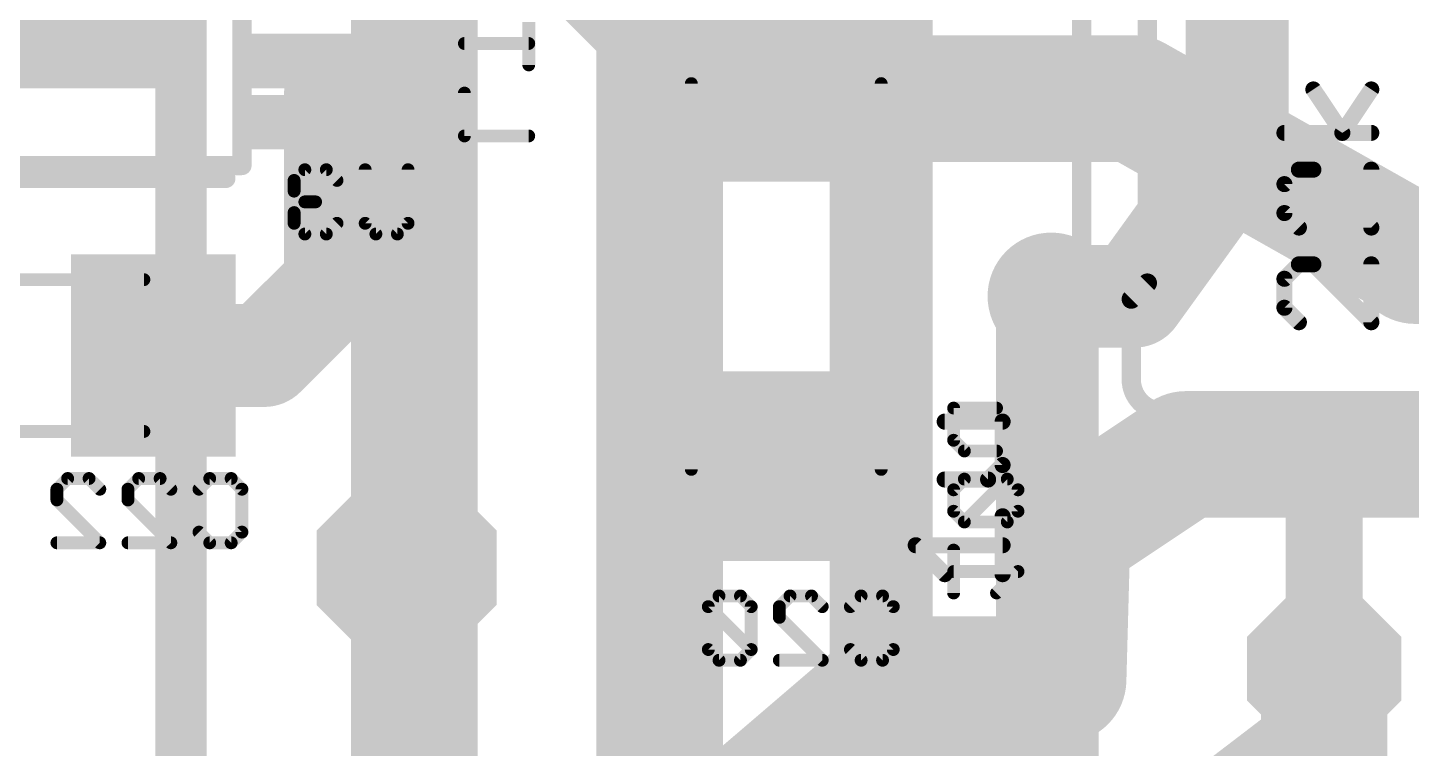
# Model space of a CAD drawing. Header units: inches. Extents: x -5 to 142, y -3 to 122.
# Drawn here: x 37.01 to 47.94, y 46.77 to 52.47 of the extents above; entities that cross this region are included whole.
import ezdxf

# ---------------------------------------------------------------- set-up
doc = ezdxf.new("R2010")
doc.units = ezdxf.units.IN
doc.header["$MEASUREMENT"] = 0
for name, color, linetype in [('1', 22, 'Continuous'), ('15', 22, 'Continuous'), ('16', 175, 'Continuous'), ('17', 82, 'Continuous'), ('18', 82, 'Continuous'), ('2', 175, 'Continuous'), ('21', 253, 'Continuous'), ('22', 253, 'Continuous'), ('26', 253, 'Continuous'), ('27', 253, 'Continuous'), ('28', 253, 'Continuous'), ('51', 253, 'Continuous'), ('52', 253, 'Continuous')]:
    doc.layers.add(name, color=color, linetype=linetype)

# ---------------------------------------------------------------- blocks, each defined once
blk = doc.blocks.new('OCTAGONP')
at = {"const_width": 0.5}
blk.add_lwpolyline([(-0.25, -0.1036), (-0.25, 0.1036), (-0.1036, 0.25), (0.1036, 0.25), (0.25, 0.1036), (0.25, -0.1036), (0.1036, -0.25), (-0.1036, -0.25), (-0.25, -0.1036), (-0.25, 0.1036)], dxfattribs=at)
blk = doc.blocks.new('ROUNDP')
at = {"const_width": 0.5}
blk.add_lwpolyline([(0, -0.25, 1), (0, 0.25, 1), (0, -0.25)], format="xyb", dxfattribs=at)
blk = doc.blocks.new('RECT')
blk.add_solid([(-0.5, -0.5), (0.5, -0.5), (-0.5, 0.5), (0.5, 0.5)])
blk = doc.blocks.new('ROUNDV')
at = {"const_width": 0.5}
blk.add_lwpolyline([(0, -0.25, 1), (0, 0.25, 1), (0, -0.25)], format="xyb", dxfattribs=at)

msp = doc.modelspace()

# ---------------------------------------------------------------- linework, layer by layer
at = {"layer": '1', "const_width": 1}
for points in [[(40.0625, 61.5625), (40.0625, 48.2595)], [(40.0625, 48.2595), (40, 48.197)], [(40.0625, 48.2595), (40.0625, 45.4375)]]:
    msp.add_lwpolyline(points, dxfattribs=at)
at = {"layer": '1', "const_width": 0.5}
for points in [[(40.3125, 48.2595, 1), (39.8125, 48.2595)], [(40.2393, 48.0827, 1), (39.8857, 48.4363)], [(39.8232, 48.3738, 1), (40.1768, 48.0202)], [(39.8125, 48.2595, 1), (40.3125, 48.2595)]]:
    msp.add_lwpolyline(points, format="xyb", dxfattribs=at)
at = {"layer": '15', "const_width": 0.8128}
for points in [[(45.0625, 50.3125), (45.0938, 50.3438)], [(45.0625, 40.1562), (45.0625, 50.3125)]]:
    msp.add_lwpolyline(points, dxfattribs=at)
at = {"layer": '15', "const_width": 0.4064}
for points in [[(45.2374, 50.2001, 1), (44.9501, 50.4874)], [(45.2657, 50.3125, 1), (44.8593, 50.3125)], [(44.9188, 50.4562, 1), (45.2062, 50.1688)]]:
    msp.add_lwpolyline(points, format="xyb", dxfattribs=at)
at = {"layer": '16'}
for points, const_width in [([(46, 54.5), (49.8066, 52.3185)], 1.27), ([(41.3125, 52.6875), (42, 52)], 0.3048), ([(43, 52), (43.0938, 51.9062)], 1.27), ([(43.0938, 51.9062), (45.75, 51.9062)], 1), ([(45.75, 51.9062), (47.9062, 50.6875)], 1), ([(39.4375, 50.4375), (39.4375, 51.9284)], 0.8128), ([(39.4375, 51.9284), (39.4678, 51.7087)], 0.8128), ([(39.4678, 52.2091), (39.4678, 51.7087)], 0.254), ([(42, 52), (43, 52)], 0.3048), ([(47.9062, 50.6875), (47.9688, 50.625)], 1), ([(47.9688, 50.625), (56.3125, 50.625)], 1), ([(38.875, 49.875), (39.4375, 50.4375)], 0.8128), ([(38, 49.875), (38.875, 49.875)], 0.8128), ([(46.1562, 49.0938), (45.2188, 48.4688)], 1), ([(55.3125, 49.0938), (46.1562, 49.0938)], 1), ([(45.2188, 48.4688), (45.1875, 47.3125)], 1), ([(47.25, 47.4), (47.25, 46.75)], 1), ([(43.875, 47.3125), (42.125, 45.8125)], 1), ([(45.1875, 47.3125), (43.875, 47.3125)], 1), ([(47.25, 46.75), (46.1875, 45.9375)], 1)]:
    msp.add_lwpolyline(points, dxfattribs=dict(at, const_width=const_width))
for points, const_width in [([(43.2245, 52.2245, 1), (42.7755, 51.7755)], 0.635), ([(42.8692, 51.6817, 1), (43.3183, 52.1308)], 0.635), ([(43.0938, 52.1562, 1), (43.0938, 51.6562)], 0.5), ([(45.873, 52.1239, 1), (45.627, 51.6886)], 0.5), ([(45.75, 51.6562, 1), (45.75, 52.1562)], 0.5), ([(39.6407, 51.9284, 1), (39.2343, 51.9284)], 0.4064), ([(39.6388, 51.9561, 1), (39.2362, 51.9007)], 0.4064), ([(39.5312, 52.2091, 1), (39.4043, 52.2091)], 0.127), ([(42, 52.0762, 1), (42, 51.9238)], 0.1524), ([(43, 51.9238, 1), (43, 52.0762)], 0.1524), ([(41.9461, 51.9461, 1), (42.0539, 52.0539)], 0.1524), ([(39.2664, 51.681, 1), (39.6691, 51.7364)], 0.4064), ([(39.4043, 51.7087, 1), (39.5312, 51.7087)], 0.127), ([(48.083, 50.8643, 1), (47.7295, 50.5107)], 0.5), ([(47.9688, 50.875, 1), (47.9688, 50.375)], 0.5), ([(47.7832, 50.4699, 1), (48.0293, 50.9051)], 0.5), ([(47.792, 50.4482, 1), (48.1455, 50.8018)], 0.5), ([(39.5812, 50.2938, 1), (39.2938, 50.5812)], 0.4064), ([(39.2343, 50.4375, 1), (39.6407, 50.4375)], 0.4064), ([(38, 50.0782, 1), (38, 49.6718)], 0.4064), ([(38.7313, 50.0187, 1), (39.0187, 49.7313)], 0.4064), ([(38.875, 49.6718, 1), (38.875, 50.0782)], 0.4064), ([(46.1562, 49.3438, 1), (46.1562, 48.8438)], 0.5), ([(46.2949, 48.8857, 1), (46.0176, 49.3018)], 0.5), ([(45.0801, 48.6768, 1), (45.3574, 48.2607)], 0.5), ([(45.4687, 48.462, 1), (44.9688, 48.4755)], 0.5), ([(47.5, 47.4, 1), (47, 47.4)], 0.5), ([(43.875, 47.5625, 1), (43.875, 47.0625)], 0.5), ([(44.0377, 47.1227, 1), (43.7123, 47.5023)], 0.5), ([(45.1875, 47.0625, 1), (45.1875, 47.5625)], 0.5), ([(44.9376, 47.3193, 1), (45.4374, 47.3057)], 0.5), ([(47.4019, 46.5514, 1), (47.0981, 46.9486)], 0.5), ([(47, 46.75, 1), (47.5, 46.75)], 0.5)]:
    msp.add_lwpolyline(points, format="xyb", dxfattribs=dict(at, const_width=const_width))
at = {"layer": '2'}
for points, const_width in [([(43.75, 74.25), (43.75, 47.25)], 0.8128), ([(46.5625, 51.4688), (46.5625, 57.7812)], 0.8128), ([(38.2188, 43.0938), (38.2188, 55.3125)], 0.4064), ([(42, 38.5), (42, 54.4375)], 1), ([(45.75, 50.3438), (46.5625, 51.4688)], 0.8128), ([(45.0938, 50.3438), (45.75, 50.3438)], 0.8128), ([(43.75, 47.25), (46.0625, 44.9375)], 0.8128)]:
    msp.add_lwpolyline(points, dxfattribs=dict(at, const_width=const_width))
at = {"layer": '2', "const_width": 0.4064}
for points in [[(46.7272, 51.3498, 1), (46.3978, 51.5877)], [(46.3593, 51.4688, 1), (46.7657, 51.4688)], [(45.0938, 50.5469, 1), (45.0938, 50.1405)], [(45.75, 50.1405, 1), (45.75, 50.5469)], [(45.5853, 50.4627, 1), (45.9147, 50.2248)], [(43.8937, 47.3937, 1), (43.6063, 47.1063)], [(43.5468, 47.25, 1), (43.9532, 47.25)]]:
    msp.add_lwpolyline(points, format="xyb", dxfattribs=at)
at = {"layer": '21', "const_width": 0.1524}
for points in [[(45.334, 72.327), (45.334, 46.673)], [(40, 66.231), (40, 49.848)], [(45.853, 50.448), (45.853, 57.052)], [(45.853, 50.448), (45.726, 50.321)], [(45.726, 49.686), (45.726, 50.321)], [(45.98, 49.432), (48.52, 49.432)]]:
    msp.add_lwpolyline(points, dxfattribs=at)
at = {"layer": '21'}
for points, const_width in [([(45.8799, 50.4211, 1), (45.8261, 50.4749)], 0.0762), ([(45.7641, 50.321, 1), (45.6879, 50.321)], 0.0762), ([(45.8149, 50.448, 1), (45.8911, 50.448)], 0.0762), ([(45.6991, 50.3479, 1), (45.7529, 50.2941)], 0.0762), ([(39.9619, 49.848, 1), (40.0381, 49.848)], 0.0762), ([(45.726, 49.686, 0.4142), (45.98, 49.432)], 0.1524), ([(45.7641, 49.686, 1), (45.6879, 49.686)], 0.0762), ([(45.6879, 49.686, 1), (45.7641, 49.686)], 0.0762), ([(45.98, 49.4701, 1), (45.98, 49.3939)], 0.0762), ([(45.98, 49.3939, 1), (45.98, 49.4701)], 0.0762)]:
    msp.add_lwpolyline(points, format="xyb", dxfattribs=dict(at, const_width=const_width))
at = {"layer": '22'}
for points, const_width in [([(40.9655, 52.1724), (40.9655, 52.5114)], 0.1016), ([(40.4571, 52.3419), (40.9655, 52.3419)], 0.1016), ([(40.4571, 51.6111), (40.4571, 51.9501)], 0.1016), ([(40.9655, 51.6111), (40.4571, 51.6111)], 0.1016), ([(38.5724, 51.2756), (35.7276, 51.2756)], 0.1524)]:
    msp.add_lwpolyline(points, dxfattribs=dict(at, const_width=const_width))
for points, const_width in [([(40.4571, 52.3673, 1), (40.4571, 52.3165)], 0.0508), ([(40.9655, 52.3165, 1), (40.9655, 52.3673)], 0.0508), ([(40.9401, 52.1724, 1), (40.9909, 52.1724)], 0.0508), ([(40.4825, 51.9501, 1), (40.4317, 51.9501)], 0.0508), ([(40.4571, 51.6365, 1), (40.4571, 51.5857)], 0.0508), ([(40.4317, 51.6111, 1), (40.4825, 51.6111)], 0.0508), ([(40.9655, 51.5857, 1), (40.9655, 51.6365)], 0.0508), ([(38.5724, 51.2375, 1), (38.5724, 51.3137)], 0.0762)]:
    msp.add_lwpolyline(points, format="xyb", dxfattribs=dict(at, const_width=const_width))
at = {"layer": '26', "const_width": 0.1016}
for points in [[(39.1965, 51.3442), (39.1118, 51.2595)], [(39.366, 51.3442), (39.1965, 51.3442)], [(39.4507, 51.2595), (39.366, 51.3442)], [(39.6731, 50.9205), (39.6731, 51.3442)], [(40.0121, 51.3442), (40.0121, 50.9205)], [(39.1118, 51.2595), (39.1118, 51.1748)], [(39.1118, 51.1748), (39.1965, 51.09)], [(39.1965, 51.09), (39.1118, 51.0053)], [(39.1118, 51.0053), (39.1118, 50.9205)], [(39.1965, 51.09), (39.2813, 51.09)], [(39.1118, 50.9205), (39.1965, 50.8358)], [(39.366, 50.8358), (39.4507, 50.9205)], [(39.7578, 50.8358), (39.6731, 50.9205)], [(40.0121, 50.9205), (39.9273, 50.8358)], [(39.1965, 50.8358), (39.366, 50.8358)], [(39.9273, 50.8358), (39.7578, 50.8358)], [(37.2376, 48.8182), (37.3224, 48.903)], [(37.2376, 48.7335), (37.2376, 48.8182)], [(37.3224, 48.903), (37.4918, 48.903)], [(37.4918, 48.903), (37.5766, 48.8182)], [(37.7989, 48.8182), (37.8837, 48.903)], [(37.7989, 48.7335), (37.7989, 48.8182)], [(37.8837, 48.903), (38.0532, 48.903)], [(38.0532, 48.903), (38.1379, 48.8182)], [(38.3602, 48.8182), (38.445, 48.903)], [(38.445, 48.903), (38.6145, 48.903)], [(38.6145, 48.903), (38.6992, 48.8182)], [(38.6992, 48.8182), (38.6992, 48.4793)], [(37.5766, 48.3946), (37.2376, 48.7335)], [(38.1379, 48.3946), (37.7989, 48.7335)], [(37.2376, 48.3946), (37.5766, 48.3946)], [(37.7989, 48.3946), (38.1379, 48.3946)], [(38.445, 48.3946), (38.3602, 48.4793)], [(38.6145, 48.3946), (38.445, 48.3946)], [(38.6992, 48.4793), (38.6145, 48.3946)], [(42.4688, 47.9746), (42.3841, 47.8899)], [(42.6383, 47.9746), (42.4688, 47.9746)], [(42.723, 47.8899), (42.6383, 47.9746)], [(42.9454, 47.8899), (43.0301, 47.9746)], [(43.0301, 47.9746), (43.1996, 47.9746)], [(43.1996, 47.9746), (43.2843, 47.8899)], [(43.5067, 47.8899), (43.5914, 47.9746)], [(43.5914, 47.9746), (43.7609, 47.9746)], [(43.7609, 47.9746), (43.8456, 47.8899)], [(42.3841, 47.8899), (42.3841, 47.5509)], [(42.723, 47.5509), (42.3841, 47.8899)], [(42.723, 47.5509), (42.723, 47.8899)], [(42.9454, 47.8052), (42.9454, 47.8899)], [(43.8456, 47.8899), (43.8456, 47.5509)], [(43.2843, 47.4662), (42.9454, 47.8052)], [(42.3841, 47.5509), (42.4688, 47.4662)], [(42.6383, 47.4662), (42.723, 47.5509)], [(43.5914, 47.4662), (43.5067, 47.5509)], [(43.8456, 47.5509), (43.7609, 47.4662)], [(42.4688, 47.4662), (42.6383, 47.4662)], [(42.9454, 47.4662), (43.2843, 47.4662)], [(43.7609, 47.4662), (43.5914, 47.4662)]]:
    msp.add_lwpolyline(points, dxfattribs=at)
at = {"layer": '26', "const_width": 0.0508}
for points in [[(39.1965, 51.3696, 1), (39.1965, 51.3188)], [(39.2145, 51.3263, 1), (39.1786, 51.3622)], [(39.384, 51.3622, 1), (39.348, 51.3263)], [(39.366, 51.3188, 1), (39.366, 51.3696)], [(39.6985, 51.3442, 1), (39.6477, 51.3442)], [(40.0374, 51.3442, 1), (39.9867, 51.3442)], [(39.0938, 51.2775, 1), (39.1297, 51.2415)], [(39.1372, 51.2595, 1), (39.0864, 51.2595)], [(39.4328, 51.2415, 1), (39.4687, 51.2775)], [(39.1297, 51.1927, 1), (39.0938, 51.1568)], [(39.0864, 51.1748, 1), (39.1372, 51.1748)], [(39.1372, 51.0053, 1), (39.0864, 51.0053)], [(39.1965, 51.1154, 1), (39.1965, 51.0646)], [(39.2145, 51.0721, 1), (39.1786, 51.108)], [(39.1786, 51.0721, 1), (39.2145, 51.108)], [(39.2813, 51.0646, 1), (39.2813, 51.1154)], [(39.0938, 51.0232, 1), (39.1297, 50.9873)], [(39.1297, 50.9385, 1), (39.0938, 50.9026)], [(39.0864, 50.9205, 1), (39.1372, 50.9205)], [(39.4687, 50.9026, 1), (39.4328, 50.9385)], [(39.6911, 50.9385, 1), (39.6551, 50.9026)], [(39.6477, 50.9205, 1), (39.6985, 50.9205)], [(39.9867, 50.9205, 1), (40.0374, 50.9205)], [(40.03, 50.9026, 1), (39.9941, 50.9385)], [(39.1965, 50.8612, 1), (39.1965, 50.8104)], [(39.1786, 50.8178, 1), (39.2145, 50.8538)], [(39.348, 50.8538, 1), (39.384, 50.8178)], [(39.366, 50.8104, 1), (39.366, 50.8612)], [(39.7578, 50.8612, 1), (39.7578, 50.8104)], [(39.7399, 50.8178, 1), (39.7758, 50.8538)], [(39.9094, 50.8538, 1), (39.9453, 50.8178)], [(39.9273, 50.8104, 1), (39.9273, 50.8612)], [(37.263, 48.8182, 1), (37.2122, 48.8182)], [(37.3224, 48.9284, 1), (37.3224, 48.8776)], [(37.3403, 48.885, 1), (37.3044, 48.9209)], [(37.5098, 48.9209, 1), (37.4739, 48.885)], [(37.4918, 48.8776, 1), (37.4918, 48.9284)], [(37.8243, 48.8182, 1), (37.7735, 48.8182)], [(37.8837, 48.9284, 1), (37.8837, 48.8776)], [(37.9016, 48.885, 1), (37.8657, 48.9209)], [(38.0711, 48.9209, 1), (38.0352, 48.885)], [(38.0532, 48.8776, 1), (38.0532, 48.9284)], [(38.445, 48.9284, 1), (38.445, 48.8776)], [(38.4629, 48.885, 1), (38.427, 48.9209)], [(38.6324, 48.9209, 1), (38.5965, 48.885)], [(38.6145, 48.8776, 1), (38.6145, 48.9284)], [(38.7246, 48.8182, 1), (38.6738, 48.8182)], [(37.2556, 48.7515, 1), (37.2197, 48.7155)], [(37.2122, 48.7335, 1), (37.263, 48.7335)], [(37.2197, 48.8362, 1), (37.2556, 48.8003)], [(37.5586, 48.8003, 1), (37.5945, 48.8362)], [(37.8169, 48.7515, 1), (37.781, 48.7155)], [(37.7735, 48.7335, 1), (37.8243, 48.7335)], [(37.781, 48.8362, 1), (37.8169, 48.8003)], [(38.1199, 48.8003, 1), (38.1559, 48.8362)], [(38.3423, 48.8362, 1), (38.3782, 48.8003)], [(38.6812, 48.8003, 1), (38.7172, 48.8362)], [(37.2376, 48.42, 1), (37.2376, 48.3692)], [(37.5586, 48.3766, 1), (37.5945, 48.4125)], [(37.5766, 48.3692, 1), (37.5766, 48.42)], [(37.7989, 48.42, 1), (37.7989, 48.3692)], [(38.1199, 48.3766, 1), (38.1559, 48.4125)], [(38.1379, 48.3692, 1), (38.1379, 48.42)], [(38.3782, 48.4972, 1), (38.3423, 48.4613)], [(38.445, 48.42, 1), (38.445, 48.3692)], [(38.427, 48.3766, 1), (38.4629, 48.4125)], [(38.5965, 48.4125, 1), (38.6324, 48.3766)], [(38.6145, 48.3692, 1), (38.6145, 48.42)], [(38.6738, 48.4793, 1), (38.7246, 48.4793)], [(38.7172, 48.4613, 1), (38.6812, 48.4972)], [(42.4688, 48, 1), (42.4688, 47.9492)], [(42.4868, 47.9567, 1), (42.4508, 47.9926)], [(42.6562, 47.9926, 1), (42.6203, 47.9567)], [(42.6383, 47.9492, 1), (42.6383, 48)], [(43.0301, 48, 1), (43.0301, 47.9492)], [(43.0481, 47.9567, 1), (43.0121, 47.9926)], [(43.2175, 47.9926, 1), (43.1816, 47.9567)], [(43.1996, 47.9492, 1), (43.1996, 48)], [(43.5914, 48, 1), (43.5914, 47.9492)], [(43.6094, 47.9567, 1), (43.5735, 47.9926)], [(43.7789, 47.9926, 1), (43.7429, 47.9567)], [(43.7609, 47.9492, 1), (43.7609, 48)], [(42.402, 47.9079, 1), (42.3661, 47.8719)], [(42.3661, 47.9079, 1), (42.402, 47.8719)], [(42.4095, 47.8899, 1), (42.3587, 47.8899)], [(42.7484, 47.8899, 1), (42.6976, 47.8899)], [(42.7051, 47.8719, 1), (42.741, 47.9079)], [(42.9274, 47.9079, 1), (42.9633, 47.8719)], [(42.9708, 47.8899, 1), (42.92, 47.8899)], [(43.2664, 47.8719, 1), (43.3023, 47.9079)], [(43.4887, 47.9079, 1), (43.5246, 47.8719)], [(43.871, 47.8899, 1), (43.8202, 47.8899)], [(43.8277, 47.8719, 1), (43.8636, 47.9079)], [(42.9633, 47.8231, 1), (42.9274, 47.7872)], [(42.92, 47.8052, 1), (42.9708, 47.8052)], [(42.402, 47.5689, 1), (42.3661, 47.533)], [(42.3587, 47.5509, 1), (42.4095, 47.5509)], [(42.6976, 47.5509, 1), (42.7484, 47.5509)], [(42.741, 47.533, 1), (42.7051, 47.5689)], [(42.7051, 47.533, 1), (42.741, 47.5689)], [(43.5246, 47.5689, 1), (43.4887, 47.533)], [(43.8202, 47.5509, 1), (43.871, 47.5509)], [(43.8636, 47.533, 1), (43.8277, 47.5689)], [(42.4688, 47.4916, 1), (42.4688, 47.4408)], [(42.4508, 47.4482, 1), (42.4868, 47.4842)], [(42.6203, 47.4842, 1), (42.6562, 47.4482)], [(42.6383, 47.4408, 1), (42.6383, 47.4916)], [(42.9454, 47.4916, 1), (42.9454, 47.4408)], [(43.2664, 47.4482, 1), (43.3023, 47.4842)], [(43.2843, 47.4408, 1), (43.2843, 47.4916)], [(43.5914, 47.4916, 1), (43.5914, 47.4408)], [(43.5735, 47.4482, 1), (43.6094, 47.4842)], [(43.7429, 47.4842, 1), (43.7789, 47.4482)], [(43.7609, 47.4408, 1), (43.7609, 47.4916)]]:
    msp.add_lwpolyline(points, format="xyb", dxfattribs=at)
at = {"layer": '27', "const_width": 0.127}
for points in [[(47.3935, 51.6353), (47.1647, 51.9785)], [(47.6223, 51.9785), (47.3935, 51.6353)], [(47.6223, 51.6353), (46.9359, 51.6353)], [(47.0503, 51.3445), (46.9359, 51.2301)], [(47.1647, 51.3445), (47.0503, 51.3445)], [(47.6223, 50.8869), (47.1647, 51.3445)], [(47.6223, 51.3445), (47.6223, 50.8869)], [(46.9359, 51.2301), (46.9359, 51.0013)], [(46.9359, 51.0013), (47.0503, 50.8869)], [(47.0503, 50.5961), (46.9359, 50.4817)], [(47.1647, 50.5961), (47.0503, 50.5961)], [(47.6223, 50.1385), (47.1647, 50.5961)], [(47.6223, 50.5961), (47.6223, 50.1385)], [(46.9359, 50.4817), (46.9359, 50.2529)], [(46.9359, 50.2529), (47.0503, 50.1385)], [(44.7093, 49.3527), (44.2517, 49.3527)], [(44.7093, 49.0095), (44.7093, 49.3527)], [(44.5949, 48.8951), (44.7093, 49.0095)], [(44.2517, 48.8951), (44.5949, 48.8951)], [(44.7093, 48.1467), (44.7093, 48.6043)], [(44.2517, 48.1467), (44.0229, 48.3755)], [(44.0229, 48.3755), (44.7093, 48.3755)]]:
    msp.add_lwpolyline(points, dxfattribs=at)
at = {"layer": '27', "const_width": 0.0635}
for points in [[(47.1911, 51.9961, 1), (47.1383, 51.9609)], [(47.6487, 51.9609, 1), (47.5959, 51.9961)], [(46.9359, 51.6671, 1), (46.9359, 51.6036)], [(47.3671, 51.6529, 1), (47.4199, 51.6177)], [(47.3671, 51.6177, 1), (47.4199, 51.6529)], [(47.6223, 51.6036, 1), (47.6223, 51.6671)], [(47.0503, 51.3763, 1), (47.0503, 51.3128)], [(47.0728, 51.3221, 1), (47.0279, 51.367)], [(47.1872, 51.367, 1), (47.1423, 51.3221)], [(47.1647, 51.3128, 1), (47.1647, 51.3763)], [(47.6541, 51.3445, 1), (47.5906, 51.3445)], [(46.9677, 51.2301, 1), (46.9042, 51.2301)], [(46.9135, 51.2526, 1), (46.9584, 51.2077)], [(46.9584, 51.0238, 1), (46.9135, 50.9789)], [(46.9042, 51.0013, 1), (46.9677, 51.0013)], [(47.0279, 50.8645, 1), (47.0728, 50.9094)], [(47.5906, 50.8869, 1), (47.6541, 50.8869)], [(47.5998, 50.8645, 1), (47.6448, 50.9094)], [(47.0503, 50.6278, 1), (47.0503, 50.5643)], [(47.0728, 50.5736, 1), (47.0279, 50.6185)], [(47.1872, 50.6185, 1), (47.1423, 50.5736)], [(47.1647, 50.5643, 1), (47.1647, 50.6278)], [(47.6541, 50.5961, 1), (47.5906, 50.5961)], [(46.9677, 50.4817, 1), (46.9042, 50.4817)], [(46.9135, 50.5041, 1), (46.9584, 50.4592)], [(46.9584, 50.2753, 1), (46.9135, 50.2304)], [(46.9042, 50.2529, 1), (46.9677, 50.2529)], [(47.0279, 50.116, 1), (47.0728, 50.161)], [(47.5998, 50.116, 1), (47.6448, 50.161)], [(47.5906, 50.1385, 1), (47.6541, 50.1385)], [(44.2517, 49.3844, 1), (44.2517, 49.3209)], [(44.7411, 49.3527, 1), (44.6775, 49.3527)], [(44.7093, 49.3209, 1), (44.7093, 49.3844)], [(44.6775, 49.0095, 1), (44.7411, 49.0095)], [(44.7318, 48.987, 1), (44.6868, 49.0319)], [(44.2517, 48.9268, 1), (44.2517, 48.8633)], [(44.5725, 48.9175, 1), (44.6174, 48.8726)], [(44.5949, 48.8633, 1), (44.5949, 48.9268)], [(44.7411, 48.6043, 1), (44.6775, 48.6043)], [(44.0229, 48.4072, 1), (44.0229, 48.3437)], [(44.0454, 48.3979, 1), (44.0005, 48.353)], [(44.7093, 48.3437, 1), (44.7093, 48.4072)], [(44.2293, 48.1242, 1), (44.2742, 48.1691)], [(44.6775, 48.1467, 1), (44.7411, 48.1467)]]:
    msp.add_lwpolyline(points, format="xyb", dxfattribs=at)
at = {"layer": '28', "const_width": 0.1016}
for points in [[(44.3225, 49.2055), (44.3225, 49.4597)], [(44.3225, 49.4597), (44.6614, 49.4597)], [(44.4072, 49.1207), (44.3225, 49.2055)], [(44.6614, 49.1207), (44.4072, 49.1207)], [(44.4072, 48.8984), (44.3225, 48.8136)], [(44.7461, 48.8984), (44.4072, 48.8984)], [(44.4072, 48.5594), (44.7461, 48.8984)], [(44.8309, 48.8136), (44.7461, 48.8984)], [(44.3225, 48.8136), (44.3225, 48.6442)], [(44.8309, 48.6442), (44.8309, 48.8136)], [(44.3225, 48.6442), (44.4072, 48.5594)], [(44.7461, 48.5594), (44.8309, 48.6442)], [(44.4072, 48.5594), (44.7461, 48.5594)], [(44.3225, 47.9981), (44.3225, 48.3371)], [(44.8309, 48.1676), (44.3225, 48.1676)], [(44.6614, 47.9981), (44.8309, 48.1676)]]:
    msp.add_lwpolyline(points, dxfattribs=at)
at = {"layer": '28', "const_width": 0.0508}
for points in [[(44.3479, 49.4597, 1), (44.2971, 49.4597)], [(44.3225, 49.4851, 1), (44.3225, 49.4343)], [(44.6614, 49.4343, 1), (44.6614, 49.4851)], [(44.3404, 49.2234, 1), (44.3045, 49.1875)], [(44.2971, 49.2055, 1), (44.3479, 49.2055)], [(44.4072, 49.1461, 1), (44.4072, 49.0953)], [(44.3892, 49.1028, 1), (44.4251, 49.1387)], [(44.6614, 49.0953, 1), (44.6614, 49.1461)], [(44.4072, 48.9238, 1), (44.4072, 48.873)], [(44.4251, 48.8804, 1), (44.3892, 48.9163)], [(44.7641, 48.9163, 1), (44.7282, 48.8804)], [(44.7641, 48.8804, 1), (44.7282, 48.9163)], [(44.7461, 48.873, 1), (44.7461, 48.9238)], [(44.3479, 48.8136, 1), (44.2971, 48.8136)], [(44.3045, 48.8316, 1), (44.3404, 48.7957)], [(44.8563, 48.8136, 1), (44.8055, 48.8136)], [(44.8129, 48.7957, 1), (44.8488, 48.8316)], [(44.3404, 48.6621, 1), (44.3045, 48.6262)], [(44.2971, 48.6442, 1), (44.3479, 48.6442)], [(44.8055, 48.6442, 1), (44.8563, 48.6442)], [(44.8488, 48.6262, 1), (44.8129, 48.6621)], [(44.4072, 48.5848, 1), (44.4072, 48.534)], [(44.3892, 48.5774, 1), (44.4251, 48.5415)], [(44.3892, 48.5415, 1), (44.4251, 48.5774)], [(44.7282, 48.5774, 1), (44.7641, 48.5415)], [(44.7461, 48.534, 1), (44.7461, 48.5848)], [(44.3479, 48.3371, 1), (44.2971, 48.3371)], [(44.3225, 48.193, 1), (44.3225, 48.1422)], [(44.8488, 48.1496, 1), (44.8129, 48.1856)], [(44.8309, 48.1422, 1), (44.8309, 48.193)], [(44.2971, 47.9981, 1), (44.3479, 47.9981)], [(44.6434, 48.0161, 1), (44.6794, 47.9802)]]:
    msp.add_lwpolyline(points, format="xyb", dxfattribs=at)
at = {"layer": '51', "const_width": 0.6096}
msp.add_lwpolyline([(47.25, 47.4), (47.25, 48.67)], dxfattribs=at)
at = {"layer": '51', "const_width": 0.3048}
for points in [[(47.4024, 48.67, 1), (47.0976, 48.67)], [(47.0976, 47.4, 1), (47.4024, 47.4)]]:
    msp.add_lwpolyline(points, format="xyb", dxfattribs=at)
at = {"layer": '52'}
for points, const_width in [([(38.6994, 55.5428), (38.6994, 51.3772)], 0.1524), ([(38.6994, 52.063), (38.6994, 52.3424)], 0.1524), ([(38.6994, 52.3424), (39.6646, 52.3424)], 0.1524), ([(39.6646, 52.3424), (39.6646, 52.063)], 0.1524), ([(39.6646, 52.063), (38.6994, 52.063)], 0.1524), ([(42.25, 52.025), (42.25, 48.975)], 0.1016), ([(43.75, 48.975), (43.75, 52.025)], 0.1016), ([(38.6994, 51.5804), (38.6994, 51.8598)], 0.1524), ([(38.6994, 51.8598), (39.6646, 51.8598)], 0.1524), ([(39.6646, 51.8598), (39.6646, 51.5804)], 0.1524), ([(39.6646, 51.5804), (38.6994, 51.5804)], 0.1524), ([(38.6994, 51.3772), (35.6006, 51.3772)], 0.1524), ([(37.925, 50.475), (36.075, 50.475)], 0.1016), ([(36.075, 49.275), (37.925, 49.275)], 0.1016)]:
    msp.add_lwpolyline(points, dxfattribs=dict(at, const_width=const_width))
for points, const_width in [([(38.7375, 52.3424, 1), (38.6613, 52.3424)], 0.0762), ([(38.6994, 52.3805, 1), (38.6994, 52.3043)], 0.0762), ([(39.7027, 52.3424, 1), (39.6265, 52.3424)], 0.0762), ([(39.6646, 52.3043, 1), (39.6646, 52.3805)], 0.0762), ([(38.6994, 52.1011, 1), (38.6994, 52.0249)], 0.0762), ([(38.6613, 52.063, 1), (38.7375, 52.063)], 0.0762), ([(39.6265, 52.063, 1), (39.7027, 52.063)], 0.0762), ([(39.6646, 52.0249, 1), (39.6646, 52.1011)], 0.0762), ([(42.2754, 52.025, 1), (42.2246, 52.025)], 0.0508), ([(43.7754, 52.025, 1), (43.7246, 52.025)], 0.0508), ([(38.7375, 51.8598, 1), (38.6613, 51.8598)], 0.0762), ([(38.6994, 51.8979, 1), (38.6994, 51.8217)], 0.0762), ([(39.7027, 51.8598, 1), (39.6265, 51.8598)], 0.0762), ([(39.6646, 51.8217, 1), (39.6646, 51.8979)], 0.0762), ([(38.6994, 51.6185, 1), (38.6994, 51.5423)], 0.0762), ([(38.6613, 51.5804, 1), (38.7375, 51.5804)], 0.0762), ([(39.6265, 51.5804, 1), (39.7027, 51.5804)], 0.0762), ([(39.6646, 51.5423, 1), (39.6646, 51.6185)], 0.0762), ([(38.6613, 51.3772, 1), (38.7375, 51.3772)], 0.0762), ([(38.6994, 51.3391, 1), (38.6994, 51.4153)], 0.0762), ([(37.925, 50.4496, 1), (37.925, 50.5004)], 0.0508), ([(37.925, 49.2496, 1), (37.925, 49.3004)], 0.0508), ([(42.2246, 48.975, 1), (42.2754, 48.975)], 0.0508), ([(43.7246, 48.975, 1), (43.7754, 48.975)], 0.0508)]:
    msp.add_lwpolyline(points, format="xyb", dxfattribs=dict(at, const_width=const_width))

# ---------------------------------------------------------------- block references
at = {"layer": '16'}
for p, xscale, yscale, rotation in [((37.15, 53.46), 1.7526, 2.9464, 180), ((43, 52), 1.5, 2, 270), ((39.4678, 52.2091), 1.5367, 0.2794, 180), ((39.4678, 51.7087), 1.5367, 0.2794, 180), ((38, 49.875), 1.3, 1.6, 180), ((43, 49), 1.5, 2, 270)]:
    msp.add_blockref('RECT', p, dxfattribs=dict(at, xscale=xscale, yscale=yscale, rotation=rotation))
at = {"layer": '17', "rotation": 270}
for name, p, xscale, yscale in [('OCTAGONP', (40, 48.197), 1.4224, 1.4224), ('ROUNDP', (40, 48.197), 1.4224, 1.4224), ('ROUNDP', (40, 48.197), 1.4224, 1.4224), ('OCTAGONP', (40, 48.197), 1.4224, 1.4224), ('OCTAGONP', (47.25, 47.4), 1.2192, 1.2192), ('ROUNDP', (47.25, 47.4), 1.2192, 1.2192), ('ROUNDP', (47.25, 47.4), 1.2192, 1.2192), ('OCTAGONP', (47.25, 47.4), 1.2192, 1.2192)]:
    msp.add_blockref(name, p, dxfattribs=dict(at, xscale=xscale, yscale=yscale))
at = {"layer": '18'}
for xscale, yscale in [(1.0064, 1.0064), (1.0064, 1.0064), (0.9048, 0.9048), (0.9048, 0.9048)]:
    msp.add_blockref('ROUNDV', (45.0938, 50.3438), dxfattribs=dict(at, xscale=xscale, yscale=yscale))
at = {"layer": '21', "xscale": 0.8636, "yscale": 0.6096, "rotation": 270}
msp.add_blockref('RECT', (47.25, 49.0002), dxfattribs=at)
at = {"layer": '52', "xscale": 0.5}
for p, yscale, rotation in [((43, 51.85), 1.6, 270), ((37.75, 49.875), 1.3, 180), ((43, 49.15), 1.6, 270)]:
    msp.add_blockref('RECT', p, dxfattribs=dict(at, yscale=yscale, rotation=rotation))

doc.saveas('drawing.dxf')
